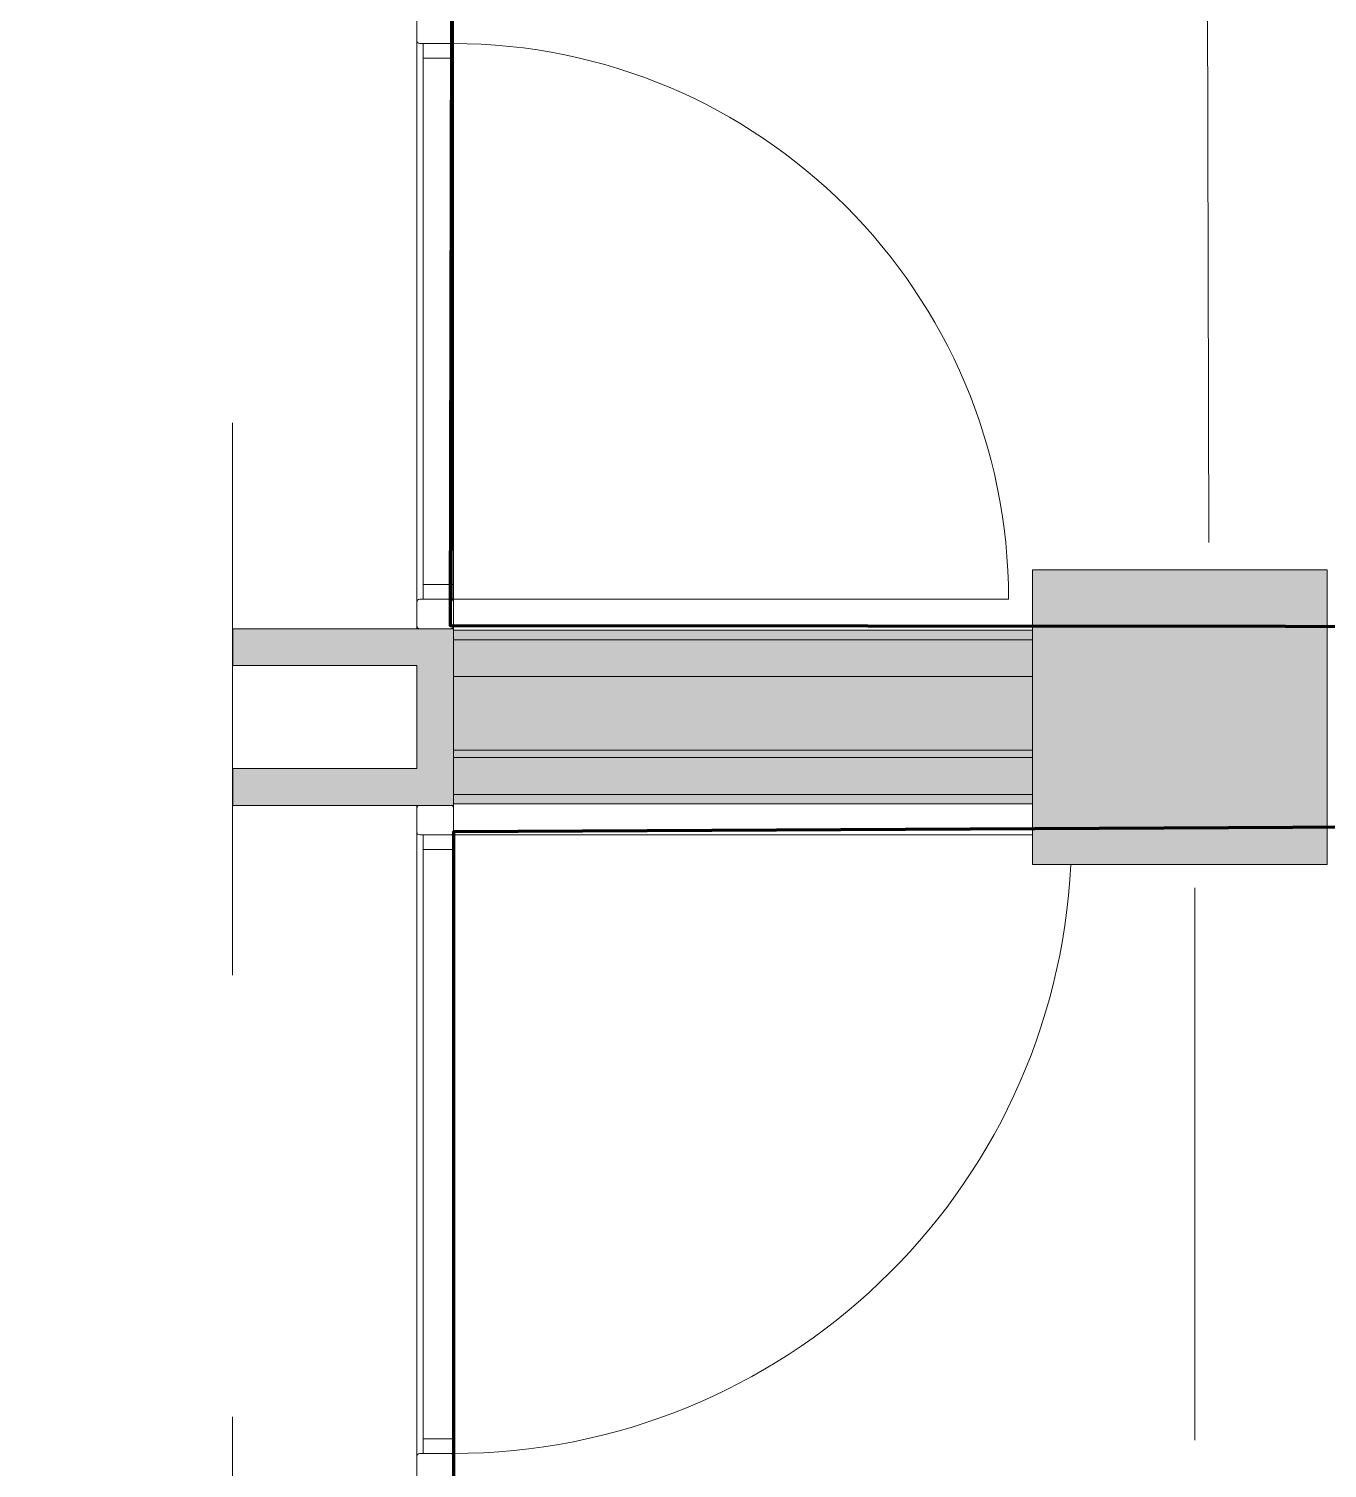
# Model space of a CAD drawing. Header units: metres. Extents: x -227.9 to -140, y 37.9 to 92.1.
# Drawn here: x -181.121 to -179.358, y 70.844 to 72.799 of the extents above; entities that cross this region are included whole.
import ezdxf

# ---------------------------------------------------------------- set-up
doc = ezdxf.new("R2010")
doc.units = ezdxf.units.M
doc.linetypes.add('JIS_02_0.7', pattern=[1.35, 0.75, -0.6])
for name, color, linetype, lineweight in [('A-COLS', 7, 'Continuous', 5), ('A-DOOR', 7, 'Continuous', 5), ('A-FLOR', 7, 'Continuous', 5), ('A-GLAZ-CWMG', 7, 'Continuous', 5), ('A-ROOF', 7, 'Continuous', 5), ('A-WALL', 7, 'Continuous', 5), ('A-WALL-PATT', 7, 'Continuous', 13), ('I-WALL', 7, 'Continuous', 5), ('S-COLS', 7, 'Continuous', 5)]:
    doc.layers.add(name, color=color, linetype=linetype, lineweight=lineweight)
doc.layers.add('A-DETL', color=94, linetype='Continuous', lineweight=5, true_color=0x00a600)
doc.layers.add('Chambre', color=40, linetype='Continuous')

# ---------------------------------------------------------------- blocks, each defined once
blk = doc.blocks.new('LAG-C1030-PORTES-VITRINE DE MAGASIN-13PR_08_01 - LAG-C1030-PORTES-VITRINE DE MAGASIN-13PR_08_01-12746012-MUC-LAG-PRO-PLA-ARC-TZN-N02-AG02Ec-Cote')
at = {"layer": 'A-DOOR', "color": 9, "lineweight": 9, "true_color": 0xc0c0c0}
for p, q in [((-0.4200560865036776, 0.0399999999999968), (-0.4000560865036775, 0.0399999999999968)), ((-0.4200560865036776, -5e-16), (-0.4200560865036776, 0.0399999999999968)), ((-0.4000560865036775, 0.0399999999999968), (-0.4000560865036775, -5e-16)), ((0.4000560865036776, 0.0399999999999968), (0.4200560865036776, 0.0399999999999968)), ((0.4000560865036776, -5e-16), (0.4000560865036776, 0.0399999999999968)), ((0.4200560865036776, 0.0399999999999968), (0.4200560865036776, -5e-16)), ((-0.4000560865036775, -5e-16), (-0.4200560865036776, -5e-16)), ((0.4200560865036776, -5e-16), (0.4000560865036776, -5e-16))]:
    blk.add_line(p, q, dxfattribs=at)
at = {"layer": 'A-DOOR', "color": 9, "true_color": 0xc0c0c0}
for p, q in [((0.4000560865036776, 0.0399999999999968), (-0.4000560865036775, 0.0399999999999968)), ((-0.4000560865036775, -5e-16), (0.4000560865036775, -5e-16))]:
    blk.add_line(p, q, dxfattribs=at)
at = {"layer": 'A-DOOR'}
blk.add_line((0.4200560865036774, -4.7e-15), (0.4200560865036774, -0.7874044962995908), dxfattribs=at)
blk.add_arc((0.4200560865036774, -3.3e-15), 0.8401121730073557, 180.0000000000004, 267.2626753036657, dxfattribs=at)
blk = doc.blocks.new('Rectangulaire Meneau - LAG-B2010-MENEAU-40x50-11581644-MUC-LAG-PRO-PLA-ARC-TZN-N02-AG02Ec-Cote')
at = {"layer": 'A-GLAZ-CWMG', "lineweight": 13}
for p, q in [((-0.0200000000000041, 0.0400000000000198), (-0.0200000000000041, 0.0447499752832921)), ((-0.0160000001010669, 0.0487499751822466), (0.0160000001010669, 0.0487499751822466)), ((0.0200000000000041, 0.0447499752832921), (0.0200000000000041, 0.0027499760149733)), ((0.0160000002173235, -0.0012500237677247), (-0.0160000002173235, -0.0012500237677247))]:
    blk.add_line(p, q, dxfattribs=at)
for centre, radius, start, end in [((-0.0160000001010698, 0.0447499752833011), 0.0039999998989302, 90.00000000000021, 180.0000000000001), ((0.0160000001010698, 0.0447499752833011), 0.0039999998989303, 359.9999999999992, 89.99999999999994), ((-0.016000000217322, 0.0027499760149665), 0.0039999997826781, 180.0000000000002, 269.999999999999), ((0.016000000217322, 0.0027499760149665), 0.0039999997826781, 269.9999999999993, 5.09e-14)]:
    blk.add_arc(centre, radius, start, end, dxfattribs=at)
blk = doc.blocks.new('LAG-C1030-PORTES-VITRINE DE MAGASIN-13PR_08_01 - LAG-C1030-PORTES-VITRINE DE MAGASIN-13PR_08_01-12746013-MUC-LAG-PRO-PLA-ARC-TZN-N02-AG02Ec-Cote')
at = {"layer": 'A-DOOR'}
blk.add_line((0.3773872509885829, 4.7e-15), (0.3773872509885829, 0.7547745019771696), dxfattribs=at)
at = {"layer": 'A-DOOR', "color": 9, "lineweight": 9, "true_color": 0xc0c0c0}
for p, q in [((-0.3573872509885831, 5e-16), (-0.3773872509885829, 5e-16)), ((-0.3773872509885829, 5e-16), (-0.3773872509885829, -0.0399999999999968)), ((-0.3573872509885829, -0.0399999999999968), (-0.3573872509885831, 5e-16)), ((0.3773872509885829, 5e-16), (0.357387250988583, 5e-16)), ((0.357387250988583, 5e-16), (0.357387250988583, -0.0399999999999968)), ((0.3773872509885829, -0.0399999999999968), (0.3773872509885829, 5e-16)), ((-0.3773872509885829, -0.0399999999999968), (-0.3573872509885829, -0.0399999999999968)), ((0.357387250988583, -0.0399999999999968), (0.3773872509885829, -0.0399999999999968))]:
    blk.add_line(p, q, dxfattribs=at)
at = {"layer": 'A-DOOR', "color": 9, "true_color": 0xc0c0c0}
for p, q in [((-0.3573872509885829, 5e-16), (0.3573872509885829, 5e-16)), ((0.357387250988583, -0.0399999999999968), (-0.3573872509885829, -0.0399999999999968))]:
    blk.add_line(p, q, dxfattribs=at)
at = {"layer": 'A-DOOR'}
blk.add_arc((0.3773872509885829, 3.4e-15), 0.7547745019771656, 89.9999999999996, 179.9999999999996, dxfattribs=at)
blk = doc.blocks.new('Rectangulaire Meneau - LAG-B2010-MENEAU-40x50-11581458-MUC-LAG-PRO-PLA-ARC-TZN-N02-AG02Ec-Cote')
at = {"layer": 'A-GLAZ-CWMG', "lineweight": 13}
for p, q in [((-0.0160000002173235, 0.0012500237677247), (0.0160000002173235, 0.0012500237677247)), ((0.0200000000000041, -0.0027499760149733), (0.0200000000000041, -0.0447499752832921)), ((-0.0200000000000041, -0.0447499752832921), (-0.0200000000000041, -0.0399999999999944)), ((0.0160000001010669, -0.0487499751822466), (-0.0160000001010669, -0.0487499751822466))]:
    blk.add_line(p, q, dxfattribs=at)
for centre, radius, start, end in [((-0.016000000217322, -0.0027499760149692), 0.0039999997826781, 89.99999999999987, 179.9999999999628), ((0.016000000217322, -0.0027499760149692), 0.0039999997826781, 3.82684e-11, 90.0000000000003), ((-0.0160000001010698, -0.0447499752833038), 0.0039999998989303, 179.9999999999626, 270.0000000000002), ((0.0160000001010698, -0.0447499752833038), 0.0039999998989303, 269.9999999999997, 3.80903e-11)]:
    blk.add_arc(centre, radius, start, end, dxfattribs=at)
blk = doc.blocks.new('Rectangulaire Meneau - LAG-B2010-MENEAU-40x50-11581515-MUC-LAG-PRO-PLA-ARC-TZN-N02-AG02Ec-Cote')
at = {"layer": 'A-GLAZ-CWMG', "lineweight": 13}
for p, q in [((-0.0039999997826633, 0.0012500237677074), (-0.0360000002173276, 0.0012500237677074)), ((0, -0.0447499752833007), (0, -0.0027499760149646)), ((-0.0399999999999909, -0.0399999999999813), (-0.0399999999999909, -0.0447499752833007)), ((-0.036000000101071, -0.0487499751822293), (-0.0039999998989199, -0.0487499751822293))]:
    blk.add_line(p, q, dxfattribs=at)
for centre, radius, start, end in [((-0.0360000002173235, -0.0027499760149681), 0.0039999997826781, 89.9999999999766, 179.999999999977), ((-0.0039999997826796, -0.0027499760149681), 0.0039999997826781, 2.24865e-11, 89.9999999999764), ((-0.0360000001010714, -0.0447499752833027), 0.0039999998989302, 179.9999999999765, 270.0000000000218), ((-0.0039999998989318, -0.0447499752833027), 0.0039999998989303, 270.0000000000222, 2.24038e-11)]:
    blk.add_arc(centre, radius, start, end, dxfattribs=at)
blk = doc.blocks.new('Rectangulaire Meneau - LAG-B2010-MENEAU-40x50-11581513-MUC-LAG-PRO-PLA-ARC-TZN-N02-AG02Ec-Cote')
at = {"layer": 'A-GLAZ-CWMG', "lineweight": 13}
for p, q in [((-0.0399999999999909, 0.0447499752833007), (-0.0399999999999909, 0.039999999999986)), ((-0.0039999998989199, 0.0487499751822293), (-0.036000000101071, 0.0487499751822293)), ((0, 0.0027499760149646), (0, 0.0447499752833007)), ((-0.0360000002173276, -0.0012500237677074), (-0.0039999997826633, -0.0012500237677074))]:
    blk.add_line(p, q, dxfattribs=at)
for centre, radius, start, end in [((-0.0360000001010682, 0.0447499752833011), 0.0039999998989302, 90.00000000002235, 179.9999999999996), ((-0.0039999998989287, 0.0447499752833011), 0.0039999998989303, 1.781e-13, 90.0000000000228), ((-0.0360000002173204, 0.0027499760149665), 0.0039999997826781, 179.9999999999999, 269.9999999999769), ((-0.0039999997826765, 0.0027499760149665), 0.0039999997826781, 269.9999999999764, 1.972e-13)]:
    blk.add_arc(centre, radius, start, end, dxfattribs=at)

msp = doc.modelspace()

# ---------------------------------------------------------------- hatches: boundary and pattern name
at = {"layer": 'A-COLS', "true_color": 0x808080}
msp.add_hatch(color=8, dxfattribs=at).paths.add_polyline_path([(-180.8441159377395, 71.74396878680463), (-180.5441159377395, 71.74396878680514), (-180.54411593774, 71.98396878680512), (-180.8441159377399, 71.98396878680462), (-180.8441159377398, 71.93396878680464), (-180.5941159377398, 71.93396878680505), (-180.5941159377396, 71.79396878680505), (-180.8441159377396, 71.79396878680463)])
at = {"layer": 'A-WALL-PATT', "lineweight": 5, "true_color": 0xaaaaaa}
msp.add_hatch(color=253, dxfattribs=at).paths.add_polyline_path([(-180.5441321276719, 71.80896842196567), (-179.7579709494083, 71.80896842196593), (-179.7579709494083, 71.81896842196592), (-180.5441321276719, 71.81896842196564)])
at = {"layer": 'I-WALL', "true_color": 0xaaaaaa}
for points in [[(-180.5441321276719, 71.96896842196567), (-179.7579709494083, 71.9689684219659), (-179.7579709494083, 71.9819684219659), (-180.5441321276719, 71.98196842196566)], [(-180.5441321276719, 71.91896842196567), (-179.7579709494083, 71.9189684219659), (-179.7579709494083, 71.9689684219659), (-180.5441321276719, 71.96896842196567)], [(-180.5441321276719, 71.81896842196564), (-179.7579709494083, 71.81896842196592), (-179.7579709494083, 71.9189684219659), (-180.5441321276719, 71.91896842196567)], [(-180.5441321276719, 71.75896842196566), (-179.7579709494083, 71.75896842196592), (-179.7579709494083, 71.80896842196593), (-180.5441321276719, 71.80896842196567)], [(-180.5441321276719, 71.74596842196566), (-179.7579709494083, 71.74596842196593), (-179.7579709494083, 71.75896842196592), (-180.5441321276719, 71.75896842196566)]]:
    msp.add_hatch(color=253, dxfattribs=at).paths.add_polyline_path(points)
at = {"layer": 'S-COLS', "true_color": 0x808080}
msp.add_hatch(color=8, dxfattribs=at).paths.add_polyline_path([(-179.3579709494085, 71.66396842196542), (-179.357970949408, 72.06396842196538), (-179.7579709494081, 72.06396842196594), (-179.7579709494086, 71.66396842196598)])

# ---------------------------------------------------------------- linework, layer by layer
at = {"layer": 'A-COLS', "lineweight": 13}
for p, q in [((-180.5441159377397, 71.98396878680505), (-180.8441159377396, 71.98396878680454)), ((-180.8441159377396, 71.98396878680454), (-180.8441159377396, 71.93396878680454)), ((-180.5441159377393, 71.74396878680504), (-180.5441159377397, 71.98396878680505)), ((-180.8441159377396, 71.93396878680454), (-180.5941159377396, 71.93396878680497)), ((-180.5941159377396, 71.93396878680497), (-180.5941159377394, 71.79396878680495)), ((-180.5941159377394, 71.79396878680495), (-180.8441159377394, 71.79396878680454)), ((-180.8441159377394, 71.79396878680454), (-180.8441159377393, 71.74396878680454)), ((-180.8441159377393, 71.74396878680454), (-180.5441159377393, 71.74396878680504))]:
    msp.add_line(p, q, dxfattribs=at)
at = {"layer": 'A-DETL', "color": 9, "linetype": 'JIS_02_0.7', "lineweight": 9, "true_color": 0xc0c0c0}
for p, q in [((-179.5187426196233, 72.10119259144767), (-179.5234422791853, 73.90118645621519)), ((-179.5377399499752, 68.18207717355885), (-179.5377399499752, 71.70114162734153))]:
    msp.add_line(p, q, dxfattribs=at)
at = {"layer": 'A-DETL', "color": 7, "linetype": 'JIS_02_0.7'}
msp.add_line((-180.8441321277343, 73.61351999512785), (-180.8441321277546, 62.51352065065066), dxfattribs=at)
at = {"layer": 'A-FLOR', "lineweight": 9}
for p, q in [((-180.544132128124, 72.01996878702242), (-180.544132128124, 72.78274328856492)), ((-180.544132128124, 71.9839687868051), (-180.544132128124, 71.98796878658774)), ((-180.544132128124, 71.7399687870224), (-180.544132128124, 71.74396878680507)), ((-180.544132128124, 70.85985661401504), (-180.544132128124, 71.70796878658778))]:
    msp.add_line(p, q, dxfattribs=at)
at = {"layer": 'A-ROOF'}
for p, q in [((-180.5941671894823, 72.78274328868115), (-180.5941671894836, 72.01996878690613)), ((-180.5941671894838, 71.98796878670399), (-180.5941671894838, 71.98396878680497)), ((-180.5941671894839, 71.93397903715382), (-180.5941671894841, 71.793958536456)), ((-180.5941671894841, 71.74396878680496), (-180.5941671894841, 71.73996878690586)), ((-180.5941671894843, 71.70796878670372), (-180.5941671894858, 70.85985661389849))]:
    msp.add_line(p, q, dxfattribs=at)
at = {"layer": 'A-WALL'}
for p, q in [((-180.5441321276717, 71.96896842196558), (-179.7579709494081, 71.96896842196583)), ((-180.5441321276717, 71.91896842196554), (-179.7579709494081, 71.91896842196583)), ((-180.5441321276717, 71.81896842196556), (-179.7579709494081, 71.81896842196583)), ((-180.5441321276717, 71.80896842196556), (-179.7579709494081, 71.80896842196584)), ((-180.5441321276717, 71.75896842196556), (-179.7579709494081, 71.75896842196583))]:
    msp.add_line(p, q, dxfattribs=at)
at = {"layer": 'Chambre', "lineweight": 140}
for points in [[(-181.3794156367609, 75.69053769218313), (-180.6194333337048, 76.45051999523925), (-172.0421356821443, 76.4505199952392), (-172.0421356821443, 72.71508643566288), (-173.1791295176041, 72.71508643566288), (-173.1791295176314, 71.9819684219655), (-180.5481321280728, 71.98796878658773), (-180.5446397078853, 73.62067729622923), (-180.6409579240726, 74.35857856111518), (-180.9066588141057, 75.04468378500638), (-181.3794156367609, 75.69053769218313)], [(-172.0421356821443, 68.18207717355885), (-172.0421356821443, 71.30208274507602), (-173.1661295176568, 71.30208274507602), (-173.1791295176402, 71.74596842196551), (-180.5441254219402, 71.70796878658773), (-180.5441254219209, 68.18752009516788), (-172.0421356821443, 68.18207717355885)]]:
    msp.add_lwpolyline(points, dxfattribs=at)
at = {"layer": 'I-WALL', "lineweight": 13}
for p, q in [((-179.7579709494081, 71.98196842196583), (-180.5441321276717, 71.98196842196558)), ((-180.5441321276717, 71.98196842196558), (-180.5441321276717, 71.74596842196556)), ((-179.7579709494081, 71.74596842196581), (-179.7579709494081, 71.98196842196583)), ((-180.5441321276717, 71.74596842196556), (-179.7579709494081, 71.74596842196581))]:
    msp.add_line(p, q, dxfattribs=at)
at = {"layer": 'S-COLS', "lineweight": 9}
for p, q in [((-179.7579709494079, 72.06396842196585), (-179.7579709494084, 71.66396842196588)), ((-179.3579709494078, 72.0639684219653), (-179.7579709494079, 72.06396842196585)), ((-179.3579709494084, 71.6639684219653), (-179.3579709494078, 72.0639684219653)), ((-179.7579709494084, 71.66396842196588), (-179.3579709494084, 71.6639684219653))]:
    msp.add_line(p, q, dxfattribs=at)

# ---------------------------------------------------------------- block references
at = {"layer": 'A-DOOR', "color": 9, "true_color": 0xc0c0c0}
for name, p, rotation in [('LAG-C1030-PORTES-VITRINE DE MAGASIN-13PR_08_01 - LAG-C1030-PORTES-VITRINE DE MAGASIN-13PR_08_01-12746013-MUC-LAG-PRO-PLA-ARC-TZN-N02-AG02Ec-Cote', (-180.5453821520578, 72.40135603779363), 270), ('LAG-C1030-PORTES-VITRINE DE MAGASIN-13PR_08_01 - LAG-C1030-PORTES-VITRINE DE MAGASIN-13PR_08_01-12746012-MUC-LAG-PRO-PLA-ARC-TZN-N02-AG02Ec-Cote', (-180.5453754457056, 71.28391270030139), 90.00000000031444)]:
    msp.add_blockref(name, p, dxfattribs=dict(at, rotation=rotation))
at = {"layer": 'A-GLAZ-CWMG', "extrusion": (0, 0, -1)}
for name, p, rotation in [('Rectangulaire Meneau - LAG-B2010-MENEAU-40x50-11581458-MUC-LAG-PRO-PLA-ARC-TZN-N02-AG02Ec-Cote', (180.5453821520578, 72.7987432887822), 90), ('Rectangulaire Meneau - LAG-B2010-MENEAU-40x50-11581644-MUC-LAG-PRO-PLA-ARC-TZN-N02-AG02Ec-Cote', (180.5453754457031, 70.84385661379768), 269.9999999996856)]:
    msp.add_blockref(name, p, dxfattribs=dict(at, rotation=rotation))
at = {"layer": 'A-GLAZ-CWMG'}
for name, p, rotation in [('Rectangulaire Meneau - LAG-B2010-MENEAU-40x50-11581515-MUC-LAG-PRO-PLA-ARC-TZN-N02-AG02Ec-Cote', (-180.5453821520578, 71.98396878680505), 270), ('Rectangulaire Meneau - LAG-B2010-MENEAU-40x50-11581513-MUC-LAG-PRO-PLA-ARC-TZN-N02-AG02Ec-Cote', (-180.5453754457081, 71.74396878680504), 90.00000000031444)]:
    msp.add_blockref(name, p, dxfattribs=dict(at, rotation=rotation))

doc.saveas('drawing.dxf')
